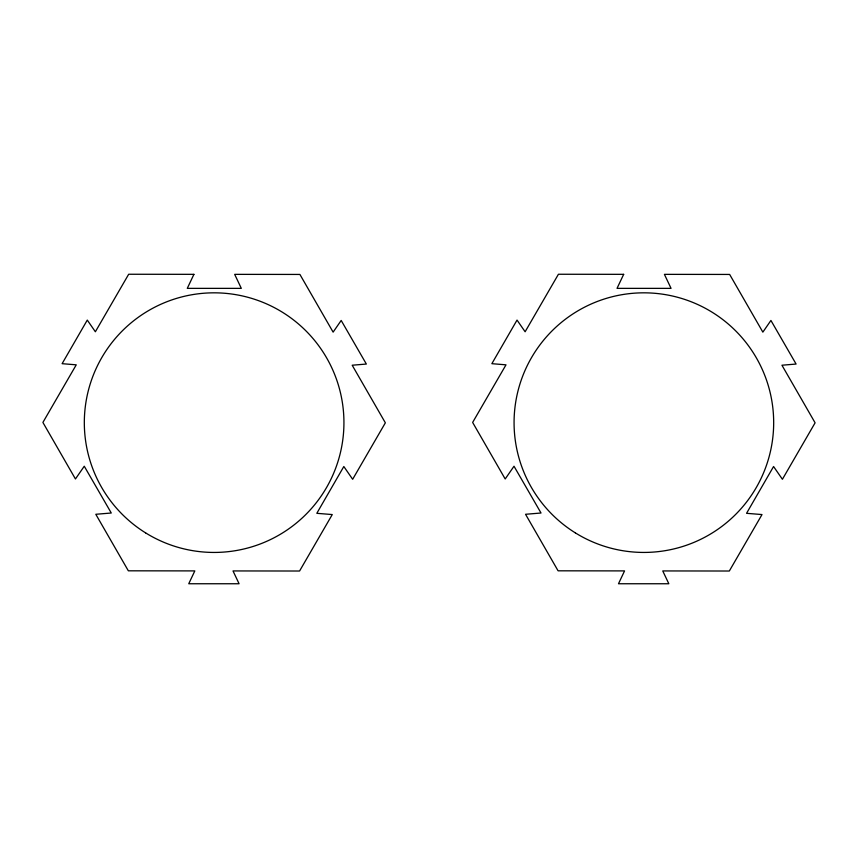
<?xml version="1.0" encoding="UTF-8"?>
<svg xmlns="http://www.w3.org/2000/svg" width="858" height="858" viewBox="0 0 858 858"><rect width="100%" height="100%" fill="white"/><g stroke="black" fill="none" stroke-linecap="round" stroke-linejoin="round"><path stroke-width="1.29" d="M193.919 274.335L187.28 288.363L241.312 288.363L234.674 274.356L299.914 274.442L333.119 332.132L341.184 320.452L366.355 364.049L352.188 365.218L385.36 422.822L352.659 479.279L343.822 466.516L316.816 513.309L332.261 514.564L299.571 571.02L233.011 570.935L239.082 583.751L188.749 583.751L194.82 570.902L128.346 570.817L95.796 514.285L111.272 513.009L84.256 466.226L75.44 478.979L42.9 422.436L76.255 364.832L62.108 363.685L87.28 320.088L95.367 331.767L128.679 274.249L193.919 274.335M623.669 274.335L617.031 288.363L671.053 288.363L664.414 274.356L729.654 274.442L762.859 332.132L770.924 320.452L796.095 364.049L781.938 365.218L815.1 422.822L782.41 479.279L773.573 466.516L746.557 513.309L762.011 514.564L729.321 571.02L662.751 570.935L668.832 583.751L618.489 583.751L624.56 570.902L558.086 570.817L525.546 514.285L541.023 513.009L514.006 466.226L505.19 478.979L472.64 422.436L506.006 364.832L491.859 363.685L517.031 320.088L525.117 331.767L558.429 274.249L623.669 274.335M145.592 532.872A129.805 129.805 0 0 0 343.865 426.866A129.805 129.805 0 0 0 152.928 308.161A129.805 129.805 0 0 0 145.592 532.872M575.343 532.872A129.805 129.805 0 0 0 773.605 426.866A129.805 129.805 0 0 0 582.668 308.161A129.805 129.805 0 0 0 575.343 532.872"/></g></svg>
